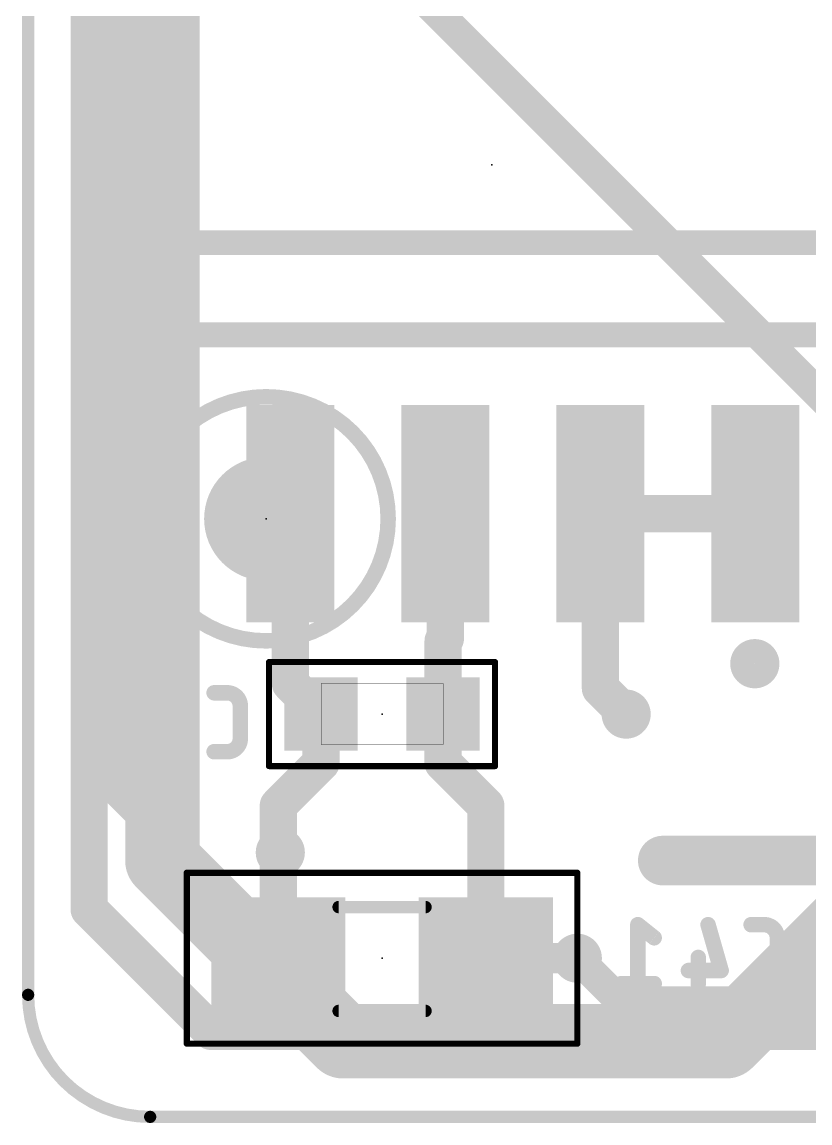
# Model space of a CAD drawing. Extents: x -4.1 to 63.7, y 1.1 to 51.7.
# Drawn here: x 2.65 to 9.11, y 1.15 to 10.17 of the extents above; entities that cross this region are included whole.
import ezdxf

# ---------------------------------------------------------------- set-up
doc = ezdxf.new("R2010")
doc.units = 0
for name, color, linetype in [('1', 12, 'CONTINUOUS'), ('15', 30, 'CONTINUOUS'), ('16', 132, 'CONTINUOUS'), ('18', 110, 'CONTINUOUS'), ('2', 41, 'CONTINUOUS'), ('20', 141, 'CONTINUOUS'), ('23', 53, 'CONTINUOUS'), ('24', 53, 'CONTINUOUS'), ('26', 253, 'CONTINUOUS'), ('40', 132, 'CONTINUOUS'), ('41', 12, 'CONTINUOUS'), ('52', 253, 'CONTINUOUS')]:
    doc.layers.add(name, color=color, linetype=linetype)

# ---------------------------------------------------------------- blocks, each defined once
blk = doc.blocks.new('RECT')
blk.add_solid([(-0.5, -0.5), (0.5, -0.5), (-0.5, 0.5), (0.5, 0.5)])
blk = doc.blocks.new('PIE')
at = {"const_width": 0.5}
blk.add_lwpolyline([(0, -0.25, 1), (0, 0.25, 1), (0, -0.25)], format="xyb", dxfattribs=at)
blk = doc.blocks.new('ROUNDV')
at = {"const_width": 0.5}
blk.add_lwpolyline([(0, -0.25, 1), (0, 0.25, 1), (0, -0.25)], format="xyb", dxfattribs=at)

msp = doc.modelspace()

# ---------------------------------------------------------------- linework, layer by layer
at = {"layer": '1'}
for points, const_width in [([(11.8329, 3.3), (7.9, 3.3)], 0.4064), ([(7.9, 3.3), (9.6945, 3.3)], 0.25), ([(7.5552, 2.1448), (7.2, 2.5)], 0.25), ([(17.2474, 2.1448), (7.5552, 2.1448)], 0.25)]:
    msp.add_lwpolyline(points, dxfattribs=dict(at, const_width=const_width))
for points, const_width in [([(7.9, 3.4016, 1), (7.9, 3.1984)], 0.2032), ([(7.9, 3.3625, 1), (7.9, 3.2375)], 0.125), ([(7.2442, 2.5442, 1), (7.1558, 2.4558)], 0.125), ([(7.5552, 2.2073, 1), (7.5552, 2.0823)], 0.125), ([(7.511, 2.1006, 1), (7.5994, 2.189)], 0.125)]:
    msp.add_lwpolyline(points, format="xyb", dxfattribs=dict(at, const_width=const_width))
at = {"layer": '15'}
for points, const_width in [([(3.8, 3.3), (3.8, 12.6)], 0.6096), ([(3.4, 3.9), (3.4, 11.7)], 0.25), ([(5.3, 2), (3.4, 3.9)], 0.25), ([(5.2806, 1.8194), (3.8, 3.3)], 0.6096), ([(9.498, 2.898), (8.4194, 1.8194)], 0.6096), ([(8.4194, 1.8194), (5.2806, 1.8194)], 0.6096), ([(14.8, 2), (5.3, 2)], 0.25)]:
    msp.add_lwpolyline(points, dxfattribs=dict(at, const_width=const_width))
for points, const_width in [([(3.4442, 3.9442, 1), (3.3558, 3.8558)], 0.125), ([(3.3375, 3.9, 1), (3.4625, 3.9)], 0.125), ([(3.9078, 3.4078, 1), (3.6922, 3.1922)], 0.3048), ([(3.6476, 3.3, 1), (3.9524, 3.3)], 0.3048), ([(5.2806, 1.9718, 1), (5.2806, 1.667)], 0.3048), ([(5.1728, 1.7116, 1), (5.3884, 1.9272)], 0.3048), ([(5.3, 2.0625, 1), (5.3, 1.9375)], 0.125), ([(5.2558, 1.9558, 1), (5.3442, 2.0442)], 0.125), ([(8.3116, 1.9272, 1), (8.5272, 1.7116)], 0.3048), ([(8.4194, 1.667, 1), (8.4194, 1.9718)], 0.3048)]:
    msp.add_lwpolyline(points, format="xyb", dxfattribs=dict(at, const_width=const_width))
at = {"layer": '16'}
for points, const_width in [([(14, 2.3), (5.8, 10.5)], 0.254), ([(4.849, 4.751), (4.849, 6.142)], 0.3048), ([(6.119, 6.142), (6.119, 5.119)], 0.3048), ([(7.2, 5.953), (7.389, 6.142)], 0.3048), ([(7.389, 6.142), (7.389, 5.9)], 0.3048), ([(7.631, 6.142), (7.389, 5.9)], 0.3048), ([(8.659, 6.142), (7.631, 6.142)], 0.3048), ([(7.389, 5.9), (7.389, 4.711)], 0.3048), ([(6.119, 5.119), (6.1, 5.1)], 0.3048), ([(6.1, 5.1), (6.1, 4.5)], 0.3048), ([(5.1, 4.5), (4.849, 4.751)], 0.3048), ([(7.389, 4.711), (7.6, 4.5)], 0.3048), ([(5.1, 4.5), (5.1, 4.1)], 0.3048), ([(6.1, 4.5), (6.1, 4.1)], 0.3048), ([(5.1, 4.1), (4.75, 3.75)], 0.3048), ([(6.1, 4.1), (6.45, 3.75)], 0.3048), ([(4.75, 3.75), (4.75, 2.5)], 0.3048), ([(6.45, 3.75), (6.45, 2.5)], 0.3048), ([(4.7663, 3.3663), (4.75, 3.35)], 0.3048), ([(4.75, 3.35), (4.75, 2.5)], 0.3048), ([(7.2, 2.5), (6.45, 2.5)], 0.25)]:
    msp.add_lwpolyline(points, dxfattribs=dict(at, const_width=const_width))
for points, const_width in [([(4.9252, 6.142, 1), (4.7728, 6.142)], 0.1524), ([(6.1952, 6.142, 1), (6.0428, 6.142)], 0.1524), ([(7.4652, 6.142, 1), (7.3128, 6.142)], 0.1524), ([(7.4429, 6.0881, 1), (7.3351, 6.1959)], 0.1524), ([(7.631, 6.2182, 1), (7.631, 6.0658)], 0.1524), ([(7.6849, 6.0881, 1), (7.5771, 6.1959)], 0.1524), ([(8.659, 6.0658, 1), (8.659, 6.2182)], 0.1524), ([(7.1461, 6.0069, 1), (7.2539, 5.8991)], 0.1524), ([(7.4652, 5.9, 1), (7.3128, 5.9)], 0.1524), ([(7.3351, 5.9539, 1), (7.4429, 5.8461)], 0.1524), ([(7.3128, 5.9, 1), (7.4652, 5.9)], 0.1524), ([(6.1762, 5.1, 1), (6.0238, 5.1)], 0.1524), ([(6.1729, 5.0651, 1), (6.0651, 5.1729)], 0.1524), ([(6.0461, 5.1539, 1), (6.1539, 5.0461)], 0.1524), ([(6.0428, 5.119, 1), (6.1952, 5.119)], 0.1524), ([(4.9029, 4.8049, 1), (4.7951, 4.6971)], 0.1524), ([(4.7728, 4.751, 1), (4.9252, 4.751)], 0.1524), ([(7.4429, 4.7649, 1), (7.3351, 4.6571)], 0.1524), ([(7.3128, 4.711, 1), (7.4652, 4.711)], 0.1524), ([(5.1762, 4.5, 1), (5.0238, 4.5)], 0.1524), ([(5.0461, 4.4461, 1), (5.1539, 4.5539)], 0.1524), ([(6.1762, 4.5, 1), (6.0238, 4.5)], 0.1524), ([(7.5461, 4.4461, 1), (7.6539, 4.5539)], 0.1524), ([(6.0238, 4.5, 1), (6.1762, 4.5)], 0.1524), ([(5.1539, 4.0461, 1), (5.0461, 4.1539)], 0.1524), ([(6.1539, 4.1539, 1), (6.0461, 4.0461)], 0.1524), ([(5.0238, 4.1, 1), (5.1762, 4.1)], 0.1524), ([(6.0238, 4.1, 1), (6.1762, 4.1)], 0.1524), ([(4.8262, 3.75, 1), (4.6738, 3.75)], 0.1524), ([(4.6961, 3.8039, 1), (4.8039, 3.6961)], 0.1524), ([(6.5262, 3.75, 1), (6.3738, 3.75)], 0.1524), ([(6.3961, 3.6961, 1), (6.5039, 3.8039)], 0.1524), ([(4.8202, 3.3124, 1), (4.7124, 3.4202)], 0.1524), ([(4.8262, 3.35, 1), (4.6738, 3.35)], 0.1524), ([(4.6961, 3.4039, 1), (4.8039, 3.2961)], 0.1524), ([(6.45, 2.5625, 1), (6.45, 2.4375)], 0.125), ([(7.2, 2.4375, 1), (7.2, 2.5625)], 0.125), ([(4.6738, 2.5, 1), (4.8262, 2.5)], 0.1524), ([(4.6738, 2.5, 1), (4.8262, 2.5)], 0.1524), ([(6.3738, 2.5, 1), (6.5262, 2.5)], 0.1524)]:
    msp.add_lwpolyline(points, format="xyb", dxfattribs=dict(at, const_width=const_width))
at = {"layer": '2', "const_width": 0.3048}
for points in [[(3.2, 13.2), (3.2, 2.9)], [(3.2, 2.9), (4.2, 1.9)], [(4.2, 1.9), (37.8, 1.9)]]:
    msp.add_lwpolyline(points, dxfattribs=at)
at = {"layer": '2', "const_width": 0.1524}
for points in [[(3.2539, 2.9539, 1), (3.1461, 2.8461)], [(3.1238, 2.9, 1), (3.2762, 2.9)], [(4.2, 1.9762, 1), (4.2, 1.8238)], [(4.1461, 1.8461, 1), (4.2539, 1.9539)]]:
    msp.add_lwpolyline(points, format="xyb", dxfattribs=at)
at = {"layer": '20', "const_width": 0.1}
for points in [[(2.7, 39.3), (2.7, 2.2)], [(3.7, 1.2), (39, 1.2)]]:
    msp.add_lwpolyline(points, dxfattribs=at)
at = {"layer": '20'}
for points, const_width in [([(2.7, 2.2, 0.4142), (3.7, 1.2)], 0.1), ([(2.725, 2.2, 1), (2.675, 2.2)], 0.05), ([(2.675, 2.2, 1), (2.725, 2.2)], 0.05), ([(3.7, 1.225, 1), (3.7, 1.175)], 0.05), ([(3.7, 1.175, 1), (3.7, 1.225)], 0.05)]:
    msp.add_lwpolyline(points, format="xyb", dxfattribs=dict(at, const_width=const_width))
at = {"layer": '23'}
msp.add_point((4.65, 6.1), dxfattribs=at)
at = {"layer": '24'}
for p in [(6.5, 9), (5.6, 4.5), (5.6, 2.5)]:
    msp.add_point(p, dxfattribs=at)
at = {"layer": '26'}
for points, const_width in [([(3.754, 13.957), (3.754, 8.362)], 0.2032), ([(3.754, 8.362), (3.754, 7.608)], 0.2032), ([(3.754, 8.362), (9.754, 8.362)], 0.2032), ([(3.754, 7.608), (9.754, 7.608)], 0.2032), ([(3.8711, 4.6745), (3.9783, 4.2991)], 0.127), ([(4.3312, 4.6745), (4.2239, 4.6745)], 0.127), ([(3.1616, 4.5404), (3.1616, 4.4064)], 0.127), ([(3.4297, 4.5136), (3.4297, 4.5404)], 0.127), ([(4.4384, 4.2991), (4.4384, 4.5673)], 0.127), ([(3.1616, 4.4064), (3.3225, 4.4064)], 0.127), ([(3.7907, 4.4064), (3.7907, 4.1919)], 0.127), ([(3.9783, 4.2991), (3.7102, 4.2991)], 0.127), ([(4.2239, 4.1919), (4.3312, 4.1919)], 0.127), ([(7.8297, 2.6673), (7.6957, 2.7745)], 0.127), ([(7.6957, 2.7745), (7.6957, 2.2919)], 0.127), ([(8.2711, 2.7745), (8.3783, 2.3991)], 0.127), ([(8.7312, 2.7745), (8.6239, 2.7745)], 0.127), ([(8.8384, 2.3991), (8.8384, 2.6673)], 0.127), ([(8.1907, 2.5064), (8.1907, 2.2919)], 0.127), ([(8.3783, 2.3991), (8.1102, 2.3991)], 0.127), ([(7.8297, 2.2919), (7.5616, 2.2919)], 0.127), ([(8.6239, 2.2919), (8.7312, 2.2919)], 0.127)]:
    msp.add_lwpolyline(points, dxfattribs=dict(at, const_width=const_width))
for points, const_width in [([(3.8048, 8.362, 1), (3.7032, 8.362)], 0.1016), ([(3.754, 8.4128, 1), (3.754, 8.3112)], 0.1016), ([(3.7032, 8.362, 1), (3.8048, 8.362)], 0.1016), ([(3.754, 7.6588, 1), (3.754, 7.5572)], 0.1016), ([(3.7032, 7.608, 1), (3.8048, 7.608)], 0.1016), ([(8.654, 4.8114, 1), (8.654, 5.0146, 1), (8.654, 4.8114)], 0.2), ([(3.4297, 4.5404, 1), (3.1616, 4.5404)], 0.127), ([(3.9016, 4.6832, 1), (3.8406, 4.6658)], 0.0635), ([(4.2239, 4.7062, 1), (4.2239, 4.6428)], 0.0635), ([(4.4384, 4.5673, 0.4142), (4.3312, 4.6745)], 0.127), ([(4.3312, 4.7062, 1), (4.3312, 4.6427)], 0.0635), ([(4.3312, 4.6428, 1), (4.3312, 4.7062)], 0.0635), ([(3.1933, 4.5404, 1), (3.1298, 4.5404)], 0.0635), ([(3.4615, 4.5404, 1), (3.398, 4.5404)], 0.0635), ([(4.4702, 4.5673, 1), (4.4067, 4.5673)], 0.0635), ([(3.1298, 4.5404, 1), (3.1933, 4.5404)], 0.0635), ([(3.3225, 4.4064, 0.4142), (3.4297, 4.5136)], 0.127), ([(3.4615, 4.5136, 1), (3.398, 4.5136)], 0.0635), ([(3.398, 4.5404, 1), (3.4615, 4.5404)], 0.0635), ([(3.398, 4.5136, 1), (3.4615, 4.5136)], 0.0635), ([(4.4067, 4.5673, 1), (4.4702, 4.5673)], 0.0635), ([(3.1616, 4.4381, 1), (3.1616, 4.3746)], 0.0635), ([(3.1616, 4.4064, 0.4142), (3.3761, 4.1919)], 0.127), ([(3.1933, 4.4064, 1), (3.1298, 4.4064)], 0.0635), ([(3.1298, 4.4064, 1), (3.1933, 4.4064)], 0.0635), ([(3.3225, 4.4381, 1), (3.3225, 4.3746)], 0.0635), ([(3.3225, 4.3746, 1), (3.3225, 4.4381)], 0.0635), ([(3.8224, 4.4064, 1), (3.7589, 4.4064)], 0.0635), ([(3.7102, 4.3309, 1), (3.7102, 4.2674)], 0.0635), ([(3.9478, 4.2904, 1), (4.0089, 4.3079)], 0.0635), ([(3.9783, 4.2674, 1), (3.9783, 4.3309)], 0.0635), ([(4.3312, 4.1919, 0.4142), (4.4384, 4.2991)], 0.127), ([(4.4702, 4.2991, 1), (4.4067, 4.2991)], 0.0635), ([(4.4067, 4.2991, 1), (4.4702, 4.2991)], 0.0635), ([(3.3761, 4.1602, 1), (3.3761, 4.2237)], 0.0635), ([(4.2239, 4.2237, 1), (4.2239, 4.1602)], 0.0635), ([(4.3312, 4.2237, 1), (4.3312, 4.1602)], 0.0635), ([(4.3312, 4.1602, 1), (4.3312, 4.2237)], 0.0635), ([(3.7589, 4.1919, 1), (3.8224, 4.1919)], 0.0635), ([(7.7155, 2.7993, 1), (7.6758, 2.7497)], 0.0635), ([(7.7274, 2.7745, 1), (7.6639, 2.7745)], 0.0635), ([(8.3016, 2.7832, 1), (8.2406, 2.7658)], 0.0635), ([(8.6239, 2.8063, 1), (8.6239, 2.7428)], 0.0635), ([(8.8384, 2.6673, 0.4142), (8.7312, 2.7745)], 0.127), ([(8.7312, 2.8062, 1), (8.7312, 2.7427)], 0.0635), ([(8.7312, 2.7428, 1), (8.7312, 2.8063)], 0.0635), ([(7.8099, 2.6425, 1), (7.8495, 2.692)], 0.0635), ([(8.8702, 2.6673, 1), (8.8067, 2.6673)], 0.0635), ([(8.8067, 2.6673, 1), (8.8702, 2.6673)], 0.0635), ([(8.2224, 2.5064, 1), (8.1589, 2.5064)], 0.0635), ([(8.1102, 2.4309, 1), (8.1102, 2.3674)], 0.0635), ([(8.3478, 2.3904, 1), (8.4089, 2.4079)], 0.0635), ([(8.3783, 2.3674, 1), (8.3783, 2.4309)], 0.0635), ([(8.7312, 2.2919, 0.4142), (8.8384, 2.3991)], 0.127), ([(8.8702, 2.3991, 1), (8.8067, 2.3991)], 0.0635), ([(7.5616, 2.3237, 1), (7.5616, 2.2601)], 0.0635), ([(7.8297, 2.2601, 1), (7.8297, 2.3237)], 0.0635), ([(8.6239, 2.3237, 1), (8.6239, 2.2601)], 0.0635), ([(8.7312, 2.3237, 1), (8.7312, 2.2601)], 0.0635), ([(8.7312, 2.2601, 1), (8.7312, 2.3237)], 0.0635), ([(8.8067, 2.3991, 1), (8.8702, 2.3991)], 0.0635), ([(7.6639, 2.2919, 1), (7.7274, 2.2919)], 0.0635), ([(8.1589, 2.2919, 1), (8.2224, 2.2919)], 0.0635)]:
    msp.add_lwpolyline(points, format="xyb", dxfattribs=dict(at, const_width=const_width))
at = {"layer": '40'}
for points, const_width in [([(4.6738, 4.0738), (4.6738, 4.9262)], 0.05), ([(4.6738, 4.9262), (6.5262, 4.9262)], 0.05), ([(6.5262, 4.9262), (6.5262, 4.0738)], 0.05), ([(6.5262, 4.0738), (4.6738, 4.0738)], 0.05), ([(7.2, 3.2), (4, 3.2)], 0.0508), ([(4, 3.2), (4, 1.8)], 0.0508), ([(7.2, 1.8), (7.2, 3.2)], 0.0508), ([(4, 1.8), (7.2, 1.8)], 0.0508)]:
    msp.add_lwpolyline(points, dxfattribs=dict(at, const_width=const_width))
for points, const_width in [([(4.6863, 4.9262, 1), (4.6613, 4.9262)], 0.025), ([(4.6738, 4.9387, 1), (4.6738, 4.9137)], 0.025), ([(6.5387, 4.9262, 1), (6.5137, 4.9262)], 0.025), ([(6.5262, 4.9137, 1), (6.5262, 4.9387)], 0.025), ([(4.6738, 4.0863, 1), (4.6738, 4.0613)], 0.025), ([(4.6613, 4.0738, 1), (4.6863, 4.0738)], 0.025), ([(6.5137, 4.0738, 1), (6.5387, 4.0738)], 0.025), ([(6.5262, 4.0613, 1), (6.5262, 4.0863)], 0.025), ([(4, 3.2127, 1), (4, 3.1873)], 0.0254), ([(4.0127, 3.2, 1), (3.9873, 3.2)], 0.0254), ([(7.2127, 3.2, 1), (7.1873, 3.2)], 0.0254), ([(7.2, 3.1873, 1), (7.2, 3.2127)], 0.0254), ([(4, 1.8127, 1), (4, 1.7873)], 0.0254), ([(3.9873, 1.8, 1), (4.0127, 1.8)], 0.0254), ([(7.1873, 1.8, 1), (7.2127, 1.8)], 0.0254), ([(7.2, 1.7873, 1), (7.2, 1.8127)], 0.0254)]:
    msp.add_lwpolyline(points, format="xyb", dxfattribs=dict(at, const_width=const_width))
at = {"layer": '41', "const_width": 0.127}
msp.add_lwpolyline([(4.65, 5.1, 1), (4.65, 7.1, 1), (4.65, 5.1)], format="xyb", dxfattribs=at)
at = {"layer": '52'}
for points, const_width in [([(5.1006, 4.75, 1), (5.0994, 4.75)], 0.0013), ([(5.1, 4.7506, 1), (5.1, 4.7494)], 0.0013), ([(6.1006, 4.75, 1), (6.0994, 4.75)], 0.0013), ([(6.1, 4.7494, 1), (6.1, 4.7506)], 0.0013), ([(5.1, 4.2506, 1), (5.1, 4.2494)], 0.0013), ([(5.0994, 4.25, 1), (5.1006, 4.25)], 0.0013), ([(6.0994, 4.25, 1), (6.1006, 4.25)], 0.0013), ([(6.1, 4.2494, 1), (6.1, 4.2506)], 0.0013), ([(5.244, 2.9444, 1), (5.244, 2.8936)], 0.0508), ([(5.956, 2.8936, 1), (5.956, 2.9444)], 0.0508), ([(5.244, 2.0934, 1), (5.244, 2.0426)], 0.0508), ([(5.956, 2.0426, 1), (5.956, 2.0934)], 0.0508)]:
    msp.add_lwpolyline(points, format="xyb", dxfattribs=dict(at, const_width=const_width))
for points, const_width in [([(5.1, 4.75), (5.1, 4.25)], 0.0025), ([(6.1, 4.75), (5.1, 4.75)], 0.0025), ([(6.1, 4.25), (6.1, 4.75)], 0.0025), ([(5.1, 4.25), (6.1, 4.25)], 0.0025), ([(5.244, 2.919), (5.956, 2.919)], 0.1016), ([(5.244, 2.068), (5.956, 2.068)], 0.1016)]:
    msp.add_lwpolyline(points, dxfattribs=dict(at, const_width=const_width))

# ---------------------------------------------------------------- block references
at = {"layer": '1', "xscale": 1.016, "yscale": 1.016}
msp.add_blockref('PIE', (4.65, 6.1), dxfattribs=at)
at = {"layer": '16', "xscale": 0.72, "yscale": 1.78, "rotation": 180}
for p in [(4.849, 6.142), (6.119, 6.142), (7.389, 6.142), (8.659, 6.142)]:
    msp.add_blockref('RECT', p, dxfattribs=at)
at = {"layer": '16', "xscale": 0.6, "yscale": 0.6}
for p in [(5.1, 4.5), (6.1, 4.5)]:
    msp.add_blockref('RECT', p, dxfattribs=at)
at = {"layer": '16', "xscale": 1.1}
for p in [(4.75, 2.5), (6.45, 2.5)]:
    msp.add_blockref('RECT', p, dxfattribs=at)
at = {"layer": '18', "xscale": 0.4024, "yscale": 0.4024}
for p in [(7.6, 4.5), (7.6, 4.5), (4.7663, 3.3663), (4.7663, 3.3663), (7.9, 3.3), (7.9, 3.3), (7.2, 2.5), (7.2, 2.5)]:
    msp.add_blockref('ROUNDV', p, dxfattribs=at)
at = {"layer": '52', "rotation": 180}
for p, xscale, yscale in [((4.849, 5.942), 0.49, 1.1), ((6.119, 5.942), 0.49, 1.1), ((7.389, 5.942), 0.49, 1.1), ((8.659, 5.942), 0.49, 1.1), ((6, 4.5), 0.2, 0.5)]:
    msp.add_blockref('RECT', p, dxfattribs=dict(at, xscale=xscale, yscale=yscale))
at = {"layer": '52'}
for p, xscale, yscale in [((5.2, 4.5), 0.2, 0.5), ((5.0118, 2.4949), 0.5001, 0.95), ((6.1803, 2.4949), 0.5001, 0.95)]:
    msp.add_blockref('RECT', p, dxfattribs=dict(at, xscale=xscale, yscale=yscale))

doc.saveas('drawing.dxf')
